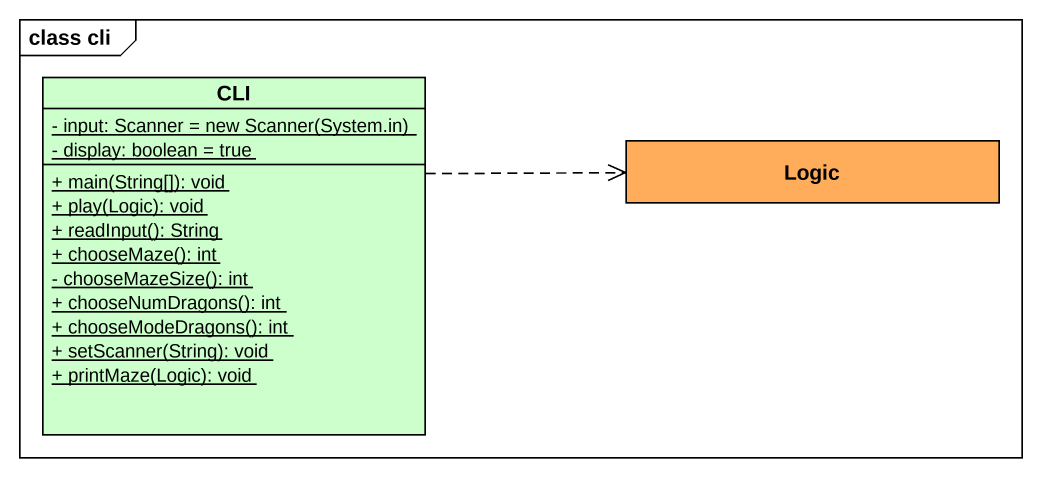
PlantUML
@startuml
mainframe class cli
hide circle
hide empty members
skinparam classAttributeIconSize 0
class CLI #CCFFCC {
  {static} {field} - input: Scanner = new Scanner(System.in)
  {static} - display: boolean = true
  {static} + main(String[]): void
  {static} + play(Logic): void
  {static} + readInput(): String
  {static} + chooseMaze(): int
  {static} - chooseMazeSize(): int
  {static} + chooseNumDragons(): int
  {static} + chooseModeDragons(): int
  {static} + setScanner(String): void
  {static} + printMaze(Logic): void
}
class Logic #FFAD5B
CLI .right.> Logic
@enduml
